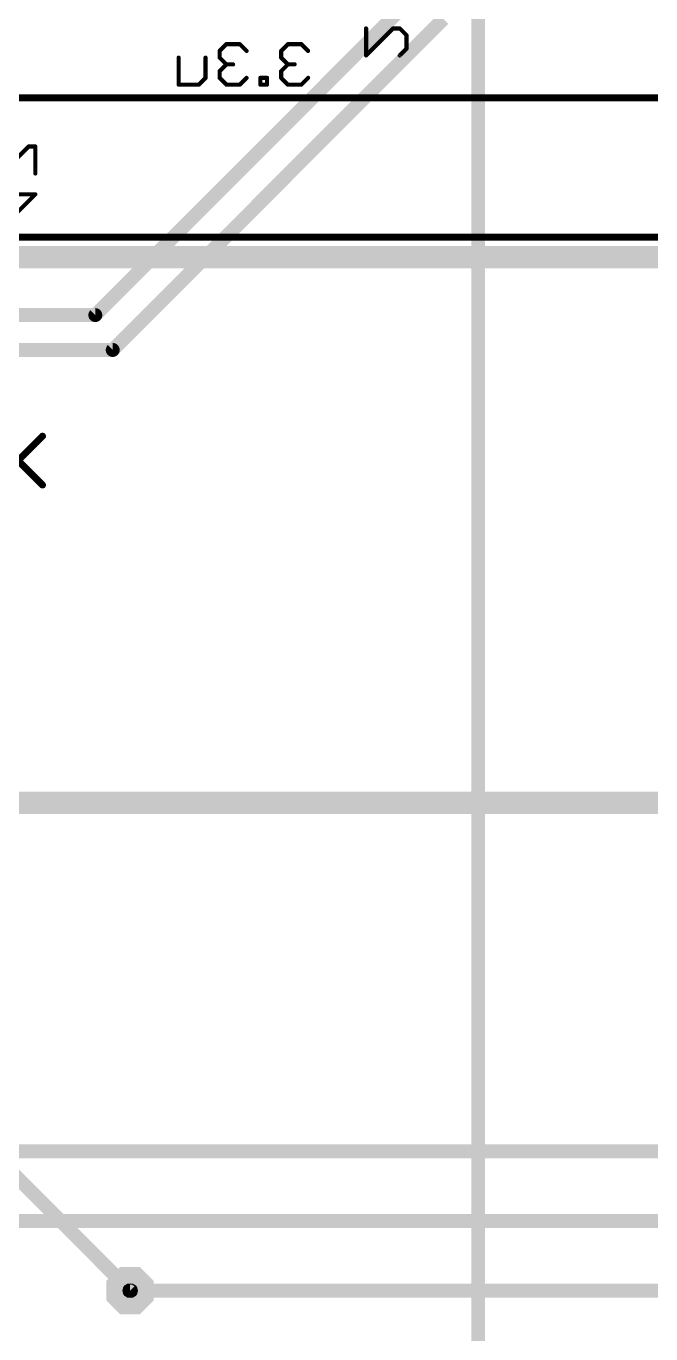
# Model space of a CAD drawing. Extents: x -0.1 to 85.2, y -25.2 to 58.4.
# Drawn here: x 43.82 to 55.22, y 9.37 to 33.21 of the extents above; entities that cross this region are included whole.
import ezdxf

# ---------------------------------------------------------------- set-up
doc = ezdxf.new("R2010")
doc.units = 0
for name, color, linetype in [('1', 22, 'CONTINUOUS'), ('16', 175, 'CONTINUOUS'), ('18', 82, 'CONTINUOUS'), ('25', 253, 'CONTINUOUS'), ('28', 253, 'CONTINUOUS'), ('29', 253, 'CONTINUOUS'), ('30', 253, 'CONTINUOUS'), ('44', 253, 'CONTINUOUS'), ('49', 253, 'CONTINUOUS')]:
    doc.layers.add(name, color=color, linetype=linetype)

# ---------------------------------------------------------------- blocks, each defined once
blk = doc.blocks.new('OCTAGONV')
at = {"const_width": 0.5}
blk.add_lwpolyline([(-0.25, -0.1036), (-0.25, 0.1036), (-0.1036, 0.25), (0.1036, 0.25), (0.25, 0.1036), (0.25, -0.1036), (0.1036, -0.25), (-0.1036, -0.25), (-0.25, -0.1036), (-0.25, 0.1036)], dxfattribs=at)

msp = doc.modelspace()

# ---------------------------------------------------------------- linework, layer by layer
at = {"layer": '1', "const_width": 0.254}
for points in [[(50.8, 33.655), (45.085, 27.94)], [(51.435, 33.3375), (45.4025, 27.305)], [(45.085, 27.94), (32.7025, 27.94)], [(45.4025, 27.305), (33.02, 27.305)], [(41.91, 13.97), (45.72, 10.16)]]:
    msp.add_lwpolyline(points, dxfattribs=at)
at = {"layer": '1', "const_width": 0.127}
for points in [[(45.0401, 27.9849, 1), (45.1299, 27.8951)], [(45.085, 27.8765, 1), (45.085, 28.0035)], [(45.3576, 27.3499, 1), (45.4474, 27.2601)], [(45.4025, 27.2415, 1), (45.4025, 27.3685)], [(45.6751, 10.1151, 1), (45.7649, 10.2049)]]:
    msp.add_lwpolyline(points, format="xyb", dxfattribs=at)
at = {"layer": '16'}
for points, const_width in [([(52.07, 5.08), (52.07, 55.88)], 0.254), ([(40.64, 28.995), (56.095, 28.995)], 0.4064), ([(43.4975, 19.05), (62.32, 19.05)], 0.4064), ([(66.04, 12.7), (41.91, 12.7)], 0.254), ([(64.77, 11.43), (41.91, 11.43)], 0.254), ([(45.72, 10.16), (58.51, 10.16)], 0.254)]:
    msp.add_lwpolyline(points, dxfattribs=dict(at, const_width=const_width))
at = {"layer": '16', "const_width": 0.127}
msp.add_lwpolyline([(45.72, 10.2235, 1), (45.72, 10.0965)], format="xyb", dxfattribs=at)
at = {"layer": '25', "const_width": 0.127}
for points in [[(43.5282, 25.1401), (44.1213, 25.7333)], [(43.6765, 25.2884), (44.1213, 24.8435)]]:
    msp.add_lwpolyline(points, dxfattribs=at)
at = {"layer": '25', "const_width": 0.0635}
for points in [[(44.1438, 25.7108, 1), (44.0989, 25.7557)], [(44.0989, 24.821, 1), (44.1438, 24.866)]]:
    msp.add_lwpolyline(points, format="xyb", dxfattribs=at)
at = {"layer": '28', "const_width": 0.0762}
for points in [[(50.0253, 33.1638), (50.0253, 32.6724)], [(50.0253, 32.6724), (50.5168, 33.1638)], [(50.5168, 33.1638), (50.6397, 33.1638)], [(50.6397, 33.1638), (50.7625, 33.041)], [(47.4757, 32.8778), (47.3528, 32.755)], [(47.7214, 32.8778), (47.4757, 32.8778)], [(47.8443, 32.755), (47.7214, 32.8778)], [(48.5983, 32.8778), (48.4754, 32.755)], [(48.844, 32.8778), (48.5983, 32.8778)], [(48.9669, 32.755), (48.844, 32.8778)], [(50.7625, 33.041), (50.7625, 32.7952)], [(46.6044, 32.1406), (46.6044, 32.6321)], [(47.0959, 32.6321), (47.0959, 32.2635)], [(47.3528, 32.755), (47.3528, 32.6321)], [(47.3528, 32.6321), (47.4757, 32.5092)], [(48.4754, 32.755), (48.4754, 32.6321)], [(48.4754, 32.6321), (48.5983, 32.5092)], [(50.7625, 32.7952), (50.6397, 32.6724)], [(47.4757, 32.5092), (47.3528, 32.3863)], [(47.3528, 32.3863), (47.3528, 32.2635)], [(47.4757, 32.5092), (47.5985, 32.5092)], [(48.5983, 32.5092), (48.4754, 32.3863)], [(48.4754, 32.3863), (48.4754, 32.2635)], [(48.5983, 32.5092), (48.7212, 32.5092)], [(46.973, 32.1406), (46.6044, 32.1406)], [(47.0959, 32.2635), (46.973, 32.1406)], [(47.3528, 32.2635), (47.4757, 32.1406)], [(47.4757, 32.1406), (47.7214, 32.1406)], [(47.7214, 32.1406), (47.8443, 32.2635)], [(48.2185, 32.2635), (48.0956, 32.2635)], [(48.0956, 32.2635), (48.0956, 32.1406)], [(48.0956, 32.1406), (48.2185, 32.1406)], [(48.2185, 32.1406), (48.2185, 32.2635)], [(48.4754, 32.2635), (48.5983, 32.1406)], [(48.5983, 32.1406), (48.844, 32.1406)], [(48.844, 32.1406), (48.9669, 32.2635)], [(43.8675, 31.013), (43.376, 30.5215)], [(43.9903, 31.013), (43.8675, 31.013)], [(43.9903, 30.5215), (43.9903, 31.013)], [(43.2531, 30.1417), (43.9903, 30.1417)], [(43.9903, 30.1417), (43.6217, 29.7731)]]:
    msp.add_lwpolyline(points, dxfattribs=at)
at = {"layer": '28', "const_width": 0.0381}
for points in [[(50.0444, 33.1638, 1), (50.0063, 33.1638)], [(50.5168, 33.1829, 1), (50.5168, 33.1448)], [(50.5303, 33.1504, 1), (50.5033, 33.1773)], [(50.6531, 33.1773, 1), (50.6262, 33.1504)], [(50.6397, 33.1448, 1), (50.6397, 33.1829)], [(47.4757, 32.8969, 1), (47.4757, 32.8588)], [(47.4891, 32.8644, 1), (47.4622, 32.8913)], [(47.7349, 32.8913, 1), (47.7079, 32.8644)], [(47.7214, 32.8588, 1), (47.7214, 32.8969)], [(48.5983, 32.8969, 1), (48.5983, 32.8588)], [(48.6118, 32.8644, 1), (48.5848, 32.8913)], [(48.8575, 32.8913, 1), (48.8306, 32.8644)], [(48.844, 32.8588, 1), (48.844, 32.8969)], [(50.7816, 33.041, 1), (50.7435, 33.041)], [(50.7491, 33.0275, 1), (50.776, 33.0544)], [(46.6234, 32.6321, 1), (46.5853, 32.6321)], [(47.1149, 32.6321, 1), (47.0768, 32.6321)], [(47.3718, 32.755, 1), (47.3337, 32.755)], [(47.3393, 32.7684, 1), (47.3663, 32.7415)], [(47.3663, 32.6456, 1), (47.3393, 32.6186)], [(47.8308, 32.7415, 1), (47.8577, 32.7684)], [(48.4619, 32.7684, 1), (48.4889, 32.7415)], [(48.4889, 32.6456, 1), (48.4619, 32.6186)], [(48.4945, 32.755, 1), (48.4564, 32.755)], [(48.9534, 32.7415, 1), (48.9804, 32.7684)], [(50.0118, 32.6858, 1), (50.0388, 32.6589)], [(50.0063, 32.6724, 1), (50.0444, 32.6724)], [(50.6262, 32.6858, 1), (50.6531, 32.6589)], [(50.7435, 32.7952, 1), (50.7816, 32.7952)], [(50.776, 32.7818, 1), (50.7491, 32.8087)], [(47.3337, 32.6321, 1), (47.3718, 32.6321)], [(47.3718, 32.3863, 1), (47.3337, 32.3863)], [(47.3393, 32.3998, 1), (47.3663, 32.3729)], [(47.4757, 32.5283, 1), (47.4757, 32.4902)], [(47.4891, 32.4957, 1), (47.4622, 32.5227)], [(47.4622, 32.4957, 1), (47.4891, 32.5227)], [(47.5985, 32.4902, 1), (47.5985, 32.5283)], [(48.4619, 32.3998, 1), (48.4889, 32.3729)], [(48.4564, 32.6321, 1), (48.4945, 32.6321)], [(48.4945, 32.3863, 1), (48.4564, 32.3863)], [(48.5983, 32.5283, 1), (48.5983, 32.4902)], [(48.6118, 32.4957, 1), (48.5848, 32.5227)], [(48.5848, 32.4957, 1), (48.6118, 32.5227)], [(48.7212, 32.4902, 1), (48.7212, 32.5283)], [(46.6044, 32.1596, 1), (46.6044, 32.1215)], [(46.973, 32.1215, 1), (46.973, 32.1596)], [(47.0768, 32.2635, 1), (47.1149, 32.2635)], [(47.1093, 32.25, 1), (47.0824, 32.2769)], [(47.3663, 32.2769, 1), (47.3393, 32.25)], [(47.3337, 32.2635, 1), (47.3718, 32.2635)], [(47.4757, 32.1596, 1), (47.4757, 32.1215)], [(47.7214, 32.1215, 1), (47.7214, 32.1596)], [(47.8577, 32.25, 1), (47.8308, 32.2769)], [(48.1147, 32.2635, 1), (48.0766, 32.2635)], [(48.0956, 32.2825, 1), (48.0956, 32.2444)], [(48.0956, 32.1596, 1), (48.0956, 32.1215)], [(48.2375, 32.2635, 1), (48.1994, 32.2635)], [(48.2185, 32.2444, 1), (48.2185, 32.2825)], [(48.2185, 32.1215, 1), (48.2185, 32.1596)], [(48.4889, 32.2769, 1), (48.4619, 32.25)], [(48.4564, 32.2635, 1), (48.4945, 32.2635)], [(48.5983, 32.1596, 1), (48.5983, 32.1215)], [(48.844, 32.1215, 1), (48.844, 32.1596)], [(48.9804, 32.25, 1), (48.9534, 32.2769)], [(46.5853, 32.1406, 1), (46.6234, 32.1406)], [(46.9595, 32.1541, 1), (46.9865, 32.1271)], [(47.4622, 32.1271, 1), (47.4891, 32.1541)], [(47.7079, 32.1541, 1), (47.7349, 32.1271)], [(48.0766, 32.1406, 1), (48.1147, 32.1406)], [(48.1994, 32.1406, 1), (48.2375, 32.1406)], [(48.5848, 32.1271, 1), (48.6118, 32.1541)], [(48.8306, 32.1541, 1), (48.8575, 32.1271)], [(43.8675, 31.0321, 1), (43.8675, 30.994)], [(43.8809, 30.9995, 1), (43.854, 31.0265)], [(44.0094, 31.013, 1), (43.9713, 31.013)], [(43.9903, 30.994, 1), (43.9903, 31.0321)], [(43.9713, 30.5215, 1), (44.0094, 30.5215)], [(44.0038, 30.1282, 1), (43.9769, 30.1552)], [(43.9903, 30.1227, 1), (43.9903, 30.1608)]]:
    msp.add_lwpolyline(points, format="xyb", dxfattribs=at)
at = {"layer": '44'}
msp.add_circle((45.72, 10.16), 0.127, dxfattribs=at)
at = {"layer": '49', "const_width": 0.127}
for points in [[(9.545, 31.8988), (75.545, 31.8988)], [(12.045, 29.3588), (73.045, 29.3588)]]:
    msp.add_lwpolyline(points, dxfattribs=at)

# ---------------------------------------------------------------- block references
at = {"layer": '18', "xscale": 0.6604, "yscale": 0.6604}
msp.add_blockref('OCTAGONV', (45.72, 10.16), dxfattribs=at)
msp.add_blockref('OCTAGONV', (45.72, 10.16), dxfattribs=at)
at = {"layer": '29', "xscale": 0.8636, "yscale": 0.8636}
msp.add_blockref('OCTAGONV', (45.72, 10.16), dxfattribs=at)
at = {"layer": '30', "xscale": 0.8636, "yscale": 0.8636}
msp.add_blockref('OCTAGONV', (45.72, 10.16), dxfattribs=at)

doc.saveas('drawing.dxf')
